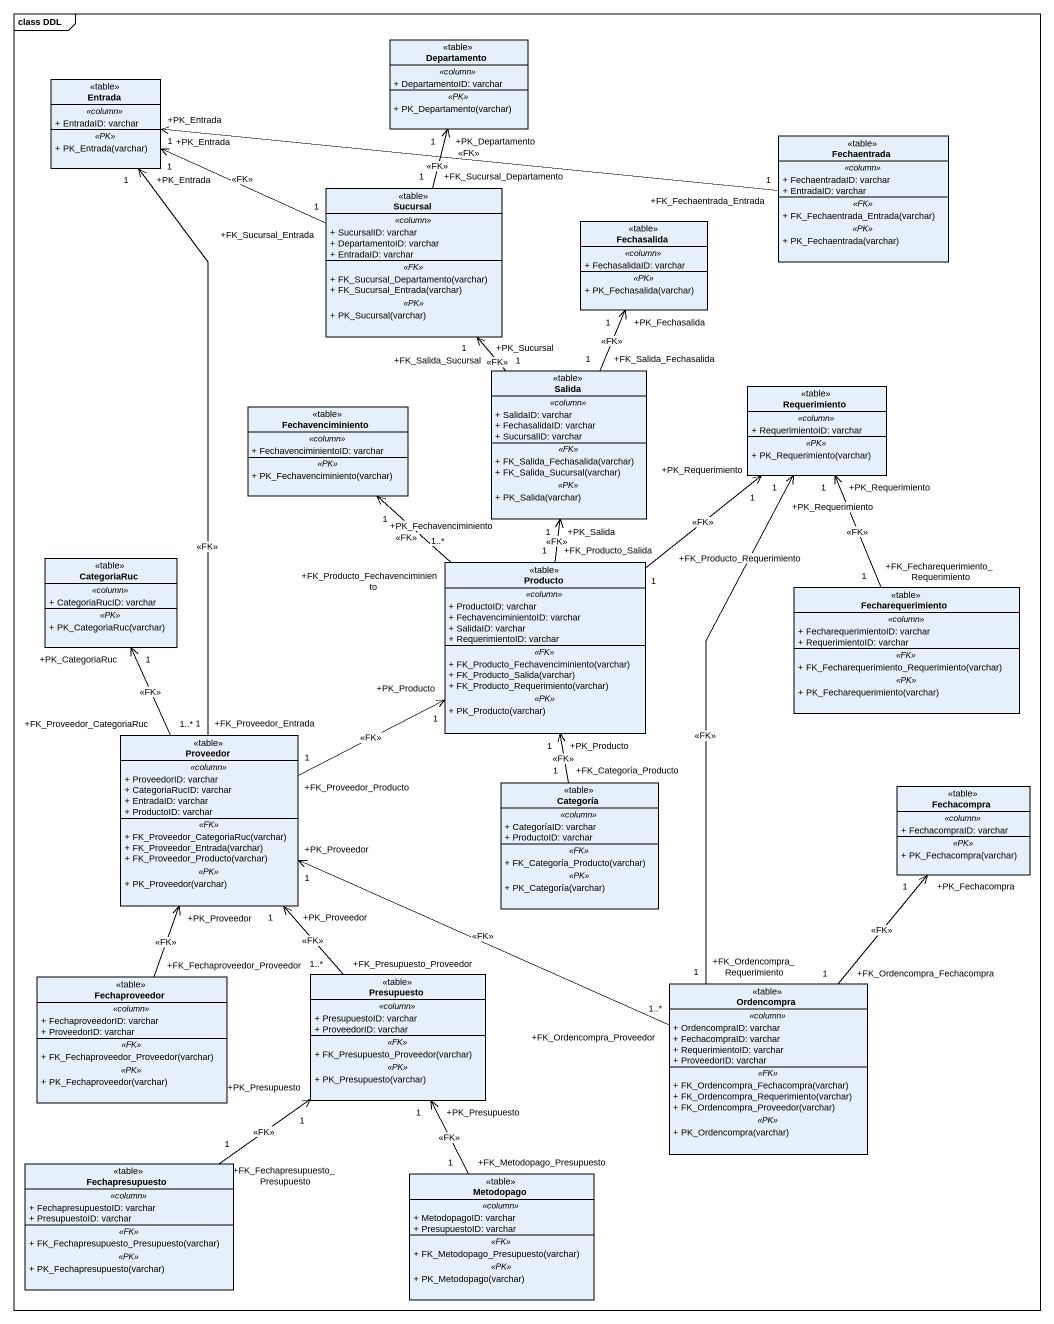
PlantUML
@startuml
mainframe class DDL
hide circle
hide empty members
skinparam classAttributeIconSize 0
class Departamento <<table>> {
  .. <<column>> ..
  + DepartamentoID: varchar
  .. <<PK>> ..
  + PK_Departamento(varchar)
}
class Entrada <<table>> {
  .. <<column>> ..
  + EntradaID: varchar
  .. <<PK>> ..
  + PK_Entrada(varchar)
}
class Fechaentrada <<table>> {
  .. <<column>> ..
  + FechaentradaID: varchar
  + EntradaID: varchar
  .. <<FK>> ..
  + FK_Fechaentrada_Entrada(varchar)
  .. <<PK>> ..
  + PK_Fechaentrada(varchar)
}
class Sucursal <<table>> {
  .. <<column>> ..
  + SucursalID: varchar
  + DepartamentoID: varchar
  + EntradaID: varchar
  .. <<FK>> ..
  + FK_Sucursal_Departamento(varchar)
  + FK_Sucursal_Entrada(varchar)
  .. <<PK>> ..
  + PK_Sucursal(varchar)
}
class Fechasalida <<table>> {
  .. <<column>> ..
  + FechasalidaID: varchar
  .. <<PK>> ..
  + PK_Fechasalida(varchar)
}
class Salida <<table>> {
  .. <<column>> ..
  + SalidaID: varchar
  + FechasalidaID: varchar
  + SucursalID: varchar
  .. <<FK>> ..
  + FK_Salida_Fechasalida(varchar)
  + FK_Salida_Sucursal(varchar)
  .. <<PK>> ..
  + PK_Salida(varchar)
}
class Requerimiento <<table>> {
  .. <<column>> ..
  + RequerimientoID: varchar
  .. <<PK>> ..
  + PK_Requerimiento(varchar)
}
class Fechavenciminiento <<table>> {
  .. <<column>> ..
  + FechavenciminientoID: varchar
  .. <<PK>> ..
  + PK_Fechavenciminiento(varchar)
}
class CategoriaRuc <<table>> {
  .. <<column>> ..
  + CategoriaRucID: varchar
  .. <<PK>> ..
  + PK_CategoriaRuc(varchar)
}
class Producto <<table>> {
  .. <<column>> ..
  + ProductoID: varchar
  + FechavenciminientoID: varchar
  + SalidaID: varchar
  + RequerimientoID: varchar
  .. <<FK>> ..
  + FK_Producto_Fechavenciminiento(varchar)
  + FK_Producto_Salida(varchar)
  + FK_Producto_Requerimiento(varchar)
  .. <<PK>> ..
  + PK_Producto(varchar)
}
class Fecharequerimiento <<table>> {
  .. <<column>> ..
  + FecharequerimientoID: varchar
  + RequerimientoID: varchar
  .. <<FK>> ..
  + FK_Fecharequerimiento_Requerimiento(varchar)
  .. <<PK>> ..
  + PK_Fecharequerimiento(varchar)
}
class Proveedor <<table>> {
  .. <<column>> ..
  + ProveedorID: varchar
  + CategoriaRucID: varchar
  + EntradaID: varchar
  + ProductoID: varchar
  .. <<FK>> ..
  + FK_Proveedor_CategoriaRuc(varchar)
  + FK_Proveedor_Entrada(varchar)
  + FK_Proveedor_Producto(varchar)
  .. <<PK>> ..
  + PK_Proveedor(varchar)
}
class Categoría <<table>> {
  .. <<column>> ..
  + CategoríaID: varchar
  + ProductoID: varchar
  .. <<FK>> ..
  + FK_Categoría_Producto(varchar)
  .. <<PK>> ..
  + PK_Categoría(varchar)
}
class Fechacompra <<table>> {
  .. <<column>> ..
  + FechacompraID: varchar
  .. <<PK>> ..
  + PK_Fechacompra(varchar)
}
class Fechaproveedor <<table>> {
  .. <<column>> ..
  + FechaproveedorID: varchar
  + ProveedorID: varchar
  .. <<FK>> ..
  + FK_Fechaproveedor_Proveedor(varchar)
  .. <<PK>> ..
  + PK_Fechaproveedor(varchar)
}
class Presupuesto <<table>> {
  .. <<column>> ..
  + PresupuestoID: varchar
  + ProveedorID: varchar
  .. <<FK>> ..
  + FK_Presupuesto_Proveedor(varchar)
  .. <<PK>> ..
  + PK_Presupuesto(varchar)
}
class Ordencompra <<table>> {
  .. <<column>> ..
  + OrdencompraID: varchar
  + FechacompraID: varchar
  + RequerimientoID: varchar
  + ProveedorID: varchar
  .. <<FK>> ..
  + FK_Ordencompra_Fechacompra(varchar)
  + FK_Ordencompra_Requerimiento(varchar)
  + FK_Ordencompra_Proveedor(varchar)
  .. <<PK>> ..
  + PK_Ordencompra(varchar)
}
class Fechapresupuesto <<table>> {
  .. <<column>> ..
  + FechapresupuestoID: varchar
  + PresupuestoID: varchar
  .. <<FK>> ..
  + FK_Fechapresupuesto_Presupuesto(varchar)
  .. <<PK>> ..
  + PK_Fechapresupuesto(varchar)
}
class Metodopago <<table>> {
  .. <<column>> ..
  + MetodopagoID: varchar
  + PresupuestoID: varchar
  .. <<FK>> ..
  + FK_Metodopago_Presupuesto(varchar)
  .. <<PK>> ..
  + PK_Metodopago(varchar)
}
Fechaentrada "+FK_Fechaentrada_Entrada\n1" -left-> "+PK_Entrada\n1" Entrada : <<FK>>
Sucursal "+FK_Sucursal_Departamento\n1" -up-> "+PK_Departamento\n1" Departamento : <<FK>>
Sucursal "+FK_Sucursal_Entrada\n1" -left-> "+PK_Entrada\n1" Entrada : <<FK>>
Salida "+FK_Salida_Sucursal\n1" -up-> "+PK_Sucursal\n1" Sucursal : <<FK>>
Salida "+FK_Salida_Fechasalida\n1" -up-> "+PK_Fechasalida\n1" Fechasalida : <<FK>>
Producto "+FK_Producto_Salida\n1" -up-> "+PK_Salida\n1" Salida : <<FK>>
Producto "+FK_Producto_Requerimiento\n1" -up-> "+PK_Requerimiento\n1" Requerimiento : <<FK>>
Producto "+FK_Producto_Fechavenciminiento\n1..*" -up-> "+PK_Fechavenciminiento\n1" Fechavenciminiento : <<FK>>
Fecharequerimiento "+FK_Fecharequerimiento_Requerimiento\n1" -up-> "+PK_Requerimiento\n1" Requerimiento : <<FK>>
Proveedor "+FK_Proveedor_Entrada\n1" -up-> "+PK_Entrada\n1" Entrada : <<FK>>
Proveedor "+FK_Proveedor_CategoriaRuc\n1..*" -up-> "+PK_CategoriaRuc\n1" CategoriaRuc : <<FK>>
Proveedor "+FK_Proveedor_Producto\n1" -right-> "+PK_Producto\n1" Producto : <<FK>>
Categoría "+FK_Categoría_Producto\n1" -up-> "+PK_Producto\n1" Producto : <<FK>>
Fechaproveedor "+FK_Fechaproveedor_Proveedor" -up-> "+PK_Proveedor" Proveedor : <<FK>>
Presupuesto "+FK_Presupuesto_Proveedor\n1..*" -up-> "+PK_Proveedor\n1" Proveedor : <<FK>>
Ordencompra "+FK_Ordencompra_Requerimiento\n1" -up-> "+PK_Requerimiento\n1" Requerimiento : <<FK>>
Ordencompra "+FK_Ordencompra_Proveedor\n1..*" -left-> "+PK_Proveedor\n1" Proveedor : <<FK>>
Ordencompra "+FK_Ordencompra_Fechacompra\n1" -up-> "+PK_Fechacompra\n1" Fechacompra : <<FK>>
Fechapresupuesto "+FK_Fechapresupuesto_Presupuesto\n1" -up-> "+PK_Presupuesto\n1" Presupuesto : <<FK>>
Metodopago "+FK_Metodopago_Presupuesto\n1" -up-> "+PK_Presupuesto\n1" Presupuesto : <<FK>>
@enduml
